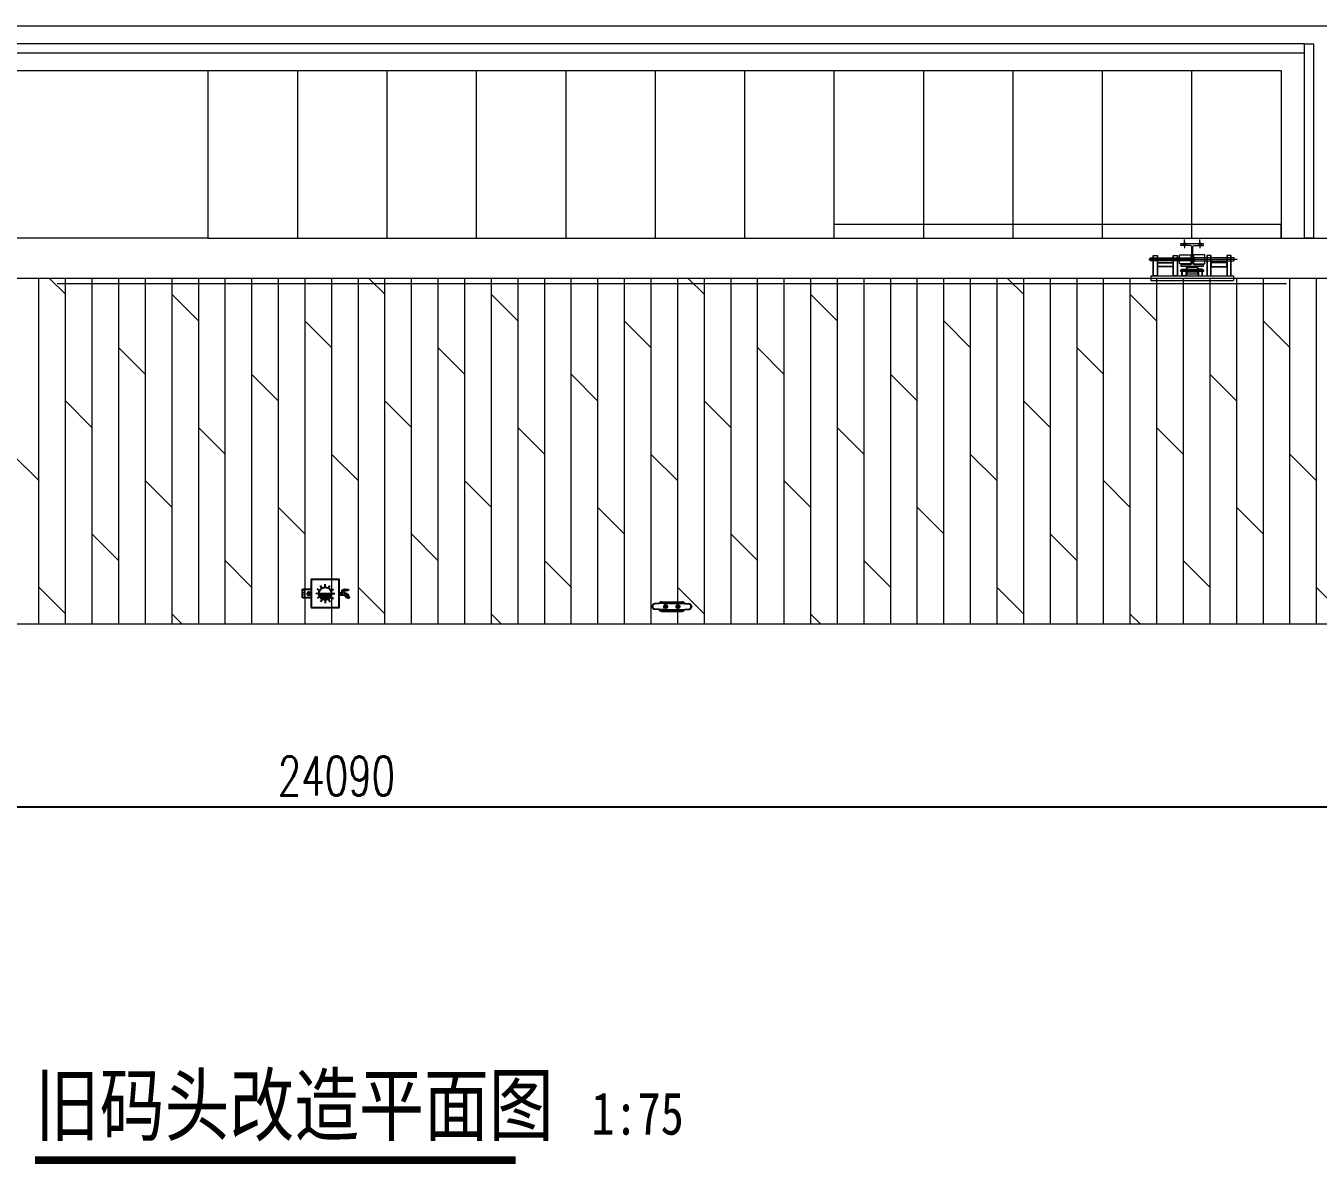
# Model space of a CAD drawing. Header units: millimetres. Extents: x -1612139 to -1282425, y 786067 to 1536390.
# Drawn here: x -1448497 to -1436936, y 803818 to 813997 of the extents above; entities that cross this region are included whole.
import ezdxf

# ---------------------------------------------------------------- set-up
doc = ezdxf.new("R2010")
doc.units = ezdxf.units.MM
doc.header["$LTSCALE"] = 1000
doc.linetypes.add('HIDDEN', pattern=[0.375, 0.25, -0.125])
doc.layers.get('0').update_dxf_attribs({"linetype": 'CONTINUOUS'})
doc.layers.get('DEFPOINTS').update_dxf_attribs({"linetype": 'CONTINUOUS'})
for name, color, linetype in [('DOTE', 1, 'CONTINUOUS'), ('PUB_TEXT', 7, 'CONTINUOUS'), ('W- bollard系船栓', 4, 'CONTINUOUS'), ('W-_ANTICOLLISION防撞措施', 6, 'CONTINUOUS'), ('W-REVETMENT驳岸', 251, 'CONTINUOUS'), ('W-WOOD_FLOOR木地板', 30, 'CONTINUOUS'), ('水电箱', 3, 'CONTINUOUS'), ('系船栓', 132, 'CONTINUOUS'), ('钢', 172, 'CONTINUOUS')]:
    doc.layers.add(name, color=color, linetype=linetype)
doc.styles.add('-宋体', font='', dxfattribs={"width": 0.8})
doc.styles.add('STANDARD_T3', font='simplex.shx', dxfattribs={"width": 0.7, "bigfont": 'gbcbig.shx'})
doc.styles.get('-宋体').set_extended_font_data('SimSun')
doc.dimstyles.new('W&&100', dxfattribs={"dimtxt": 350, "dimasz": 100, "dimexe": 250, "dimexo": 300, "dimgap": 100, "dimtad": 1, "dimdec": 0, "dimzin": 0, "dimdsep": 46, "dimtxsty": 'STANDARD_T3', "dimcen": 0.09, "dimclrd": 1, "dimclre": 1, "dimclrt": 7, "dimazin": 2, "dimtfac": 1, "dimtdec": 0, "dimtix": 1, "dimtmove": 2, "dimatfit": 3, "dimfxl": 100, "dimtolj": 1, "dimtzin": 0, "dimarcsym": 0})

# ---------------------------------------------------------------- blocks, each defined once
blk = doc.blocks.new('slt')
for p, q in [((2.8, 1.5), (2.9, 1.8)), ((2.8, 1.5), (2.9, 1.6)), ((2.8, 1.5), (2.8, 1.5)), ((2.9, 1.3), (2.8, 1.5)), ((2.8, 1.4), (2.8, 1.5)), ((2.8, 1.3), (2.8, 1.4)), ((2.8, 1.3), (2.8, 1.3)), ((2.8, 1.2), (2.8, 1.3)), ((2.8, 1.3), (2.8, 1.3)), ((2.8, 1.3), (2.8, 1.3)), ((2.8, 1.3), (2.8, 1.3)), ((2.8, 1.2), (2.8, 1.2)), ((2.8, 1.2), (2.8, 1.2)), ((2.8, 1.2), (2.8, 1.2)), ((2.8, 1.2), (2.8, 1.1)), ((2.8, 1.2), (2.8, 1.2)), ((2.8, 1.2), (2.8, 1.2)), ((2.8, 1.1), (2.8, 1.1)), ((2.8, 1.1), (2.8, 1.1)), ((2.8, 1), (2.8, 1.1)), ((2.8, 0.9), (2.8, 1)), ((2.8, 0.9), (2.8, 0.9)), ((2.8, 0.9), (2.8, 0.9)), ((2.8, 0.8), (2.8, 0.9)), ((2.8, 0.5), (2.9, 0.8)), ((2.8, 0.7), (2.8, 0.8)), ((2.8, 0.6), (2.8, 0.7)), ((2.8, 0.7), (2.8, 0.7)), ((2.8, 0.5), (2.8, 0.6)), ((2.9, 0.2), (2.8, 0.5)), ((2.8, 0.5), (2.8, 0.5)), ((2.8, 0.5), (2.8, 0.5)), ((2.8, 0.5), (2.8, 0.3)), ((2.8, 0.3), (2.8, 0.2)), ((2.8, 0.2), (2.8, 0.2)), ((2.8, 0.2), (2.8, 0.1)), ((2.8, 0.1), (2.8, 0.1)), ((2.8, 0), (2.8, 0.1)), ((2.8, 0), (2.8, 0)), ((3.2, 1.8), (2.9, 1.8)), ((2.9, 1.6), (2.9, 1.8)), ((2.9, 1.2), (2.9, 1.3)), ((2.9, 0.8), (2.9, 1.2)), ((3.3, 1.2), (2.9, 1.2)), ((2.9, -0.2), (2.9, 0.2)), ((3.3, 1.6), (3.2, 1.8)), ((3.3, 1.5), (3.2, 1.8)), ((3.3, 1.5), (3.3, 1.6)), ((3.3, 1.5), (3.4, 1.4)), ((3.3, 1.3), (3.3, 1.5)), ((3.3, 1.5), (3.3, 1.5)), ((3.3, 1.2), (3.3, 1.3)), ((3.3, 0.8), (3.3, 1.2)), ((3.3, 0.5), (3.3, 0.8)), ((3.3, 0.2), (3.3, 0.5)), ((3.3, -0.2), (3.3, 0.2)), ((3.4, 1.4), (3.4, 1.3)), ((3.4, 1.3), (4.9, 1.3)), ((3.4, 1.3), (3.4, 1.2)), ((3.4, 1.2), (3.4, 1)), ((3.4, 1), (3.4, 0.8)), ((3.4, 0.8), (3.4, 0.5)), ((3.4, 0.5), (3.4, 0.2)), ((3.4, 0.2), (3.4, -0.1)), ((4.9, 1.5), (5.2, 1.7)), ((4.9, 1.5), (4.9, 1.3)), ((4.9, 1.5), (4.9, 1.5)), ((5, 1.5), (4.9, 1.5)), ((4.9, 1.3), (4.9, 1.3)), ((4.9, 1.3), (5, 1.3)), ((4.9, 1.3), (4.9, 1.3)), ((5, 1.4), (5, 1.5)), ((5, 1.2), (5, 1.4)), ((5, 1.3), (5, 1.2)), ((5, 1), (5, 1.2)), ((5, 1.2), (5, 1.1)), ((5, 1.1), (5, 0.9)), ((5, 0.8), (5, 1)), ((5, 0.9), (5, 0.7)), ((5, 0.5), (5, 0.8)), ((5, 0.7), (5, 0.5)), ((5, 0.2), (5, 0.5)), ((5, 0.5), (5, 0.2)), ((5, -0.1), (5, 0.2)), ((5, 0.2), (5, 0)), ((5, 0), (5, -0.2)), ((5.2, 3), (5.4, 3.2)), ((5.2, 1.7), (5.2, 3)), ((5.2, 3), (5.2, 3)), ((5.2, 3), (5.3, 3)), ((5.2, 1.8), (5.2, 1.7)), ((5.3, 1.8), (5.2, 1.8)), ((5.2, 1.7), (5.3, 1.7)), ((5.2, 1.7), (5.2, 1.6)), ((5.2, 1.7), (5.2, 1.7)), ((5.2, 1.7), (5.3, 1.7)), ((5.2, 1.6), (5.3, 1.5)), ((5.3, 3), (5.5, 3)), ((5.5, 1.8), (5.3, 1.8)), ((5.4, 1.6), (5.3, 1.7)), ((5.3, 1.7), (5.3, 1.7)), ((5.3, 1.7), (5.3, 1.7)), ((5.3, 1.7), (5.3, 1.7)), ((5.3, 1.5), (5.3, 1.4)), ((5.3, 1.4), (5.3, 1.1)), ((5.3, 1.1), (5.3, 0.8)), ((5.3, 0.8), (5.3, 0.5)), ((5.3, 0.5), (5.3, 0.2)), ((5.3, 0.2), (5.3, -0.2)), ((5.4, 3.6), (5.4, 3.6)), ((5.4, 3.6), (5.5, 3.6)), ((5.4, 3.6), (5.4, 3.6)), ((5.4, 3.2), (5.4, 3.6)), ((5.4, 3.2), (5.5, 3.2)), ((5.4, 3.2), (5.4, 3.2)), ((5.4, 1.6), (5.4, 1.6)), ((5.5, 1.6), (5.4, 1.6)), ((5.4, 1.6), (5.4, 1.6)), ((5.5, 3.7), (5.6, 3.7)), ((5.5, 3.6), (5.5, 3.7)), ((5.5, 3.2), (5.6, 3.3)), ((5.5, 3), (5.7, 3)), ((5.7, 1.8), (5.5, 1.8)), ((5.6, 1.5), (5.5, 1.6)), ((5.6, 3.7), (5.7, 3.7)), ((5.6, 3.3), (5.7, 3.3)), ((5.7, 1.5), (5.6, 1.5)), ((5.7, 3.7), (6.5, 3.7)), ((5.7, 3.3), (5.9, 3.3)), ((5.7, 3), (5.9, 3.1)), ((5.9, 1.8), (5.7, 1.8)), ((5.7, 1.5), (5.7, 1.5)), ((5.8, 1.5), (5.7, 1.5)), ((6, 1.4), (5.8, 1.5)), ((5.9, 3.3), (6.1, 3.3)), ((5.9, 3.1), (6.1, 3.1)), ((6.1, 1.8), (5.9, 1.8)), ((6, 1.4), (6, 1.4)), ((6.2, 1.4), (6, 1.4)), ((6.1, 3.3), (6.3, 3.3)), ((6.1, 3.1), (6.3, 3.1)), ((6.3, 1.8), (6.1, 1.8)), ((6.2, 1.8), (6.3, 1.8)), ((6.4, 1.4), (6.2, 1.4)), ((6.2, 1.4), (6.2, 1.4)), ((6.3, 3.3), (6.4, 3.3)), ((6.3, 3.1), (6.5, 3.1)), ((6.3, 1.8), (6.4, 1.8)), ((6.5, 1.8), (6.3, 1.8)), ((6.4, 3.3), (6.6, 3.3)), ((6.4, 1.8), (6.6, 1.8)), ((6.5, 1.5), (6.4, 1.4)), ((6.4, 1.4), (6.4, 1.4)), ((6.6, 3.7), (6.5, 3.7)), ((6.6, 3.7), (6.5, 3.7)), ((6.5, 3.7), (6.5, 3.7)), ((6.5, 3.1), (6.7, 3)), ((6.7, 1.8), (6.5, 1.8)), ((6.5, 1.5), (6.5, 1.5)), ((6.6, 1.5), (6.5, 1.5)), ((6.6, 3.8), (6.6, 3.7)), ((6.7, 3.8), (6.6, 3.8)), ((6.6, 3.3), (6.7, 3.2)), ((6.6, 1.7), (6.6, 1.8)), ((6.6, 1.8), (6.6, 1.8)), ((6.6, 1.8), (6.7, 1.8)), ((6.7, 1.7), (6.6, 1.7)), ((6.6, 1.7), (6.8, 1.7)), ((6.6, 1.5), (6.6, 1.7)), ((6.6, 1.7), (6.6, 1.7)), ((6.6, 1.5), (6.6, 1.5)), ((6.6, 1.5), (6.6, 1.5)), ((6.6, 1.5), (6.6, 1.5)), ((6.6, 1.5), (6.6, 1.5)), ((6.6, 1.5), (6.7, 1.5)), ((6.7, 3.9), (6.7, 3.8)), ((6.8, 3.9), (6.7, 3.9)), ((6.7, 3.2), (6.7, 3.2)), ((6.7, 3.2), (6.9, 3)), ((6.7, 3), (6.8, 3)), ((6.7, 1.8), (6.7, 1.7)), ((6.7, 1.8), (6.7, 1.8)), ((6.8, 1.8), (6.7, 1.8)), ((6.7, 1.7), (6.7, 1.7)), ((6.9, 1.5), (6.7, 1.5)), ((6.9, 4), (6.8, 3.9)), ((6.8, 3), (6.9, 3)), ((6.9, 1.8), (6.8, 1.8)), ((6.8, 1.7), (6.9, 1.7)), ((7, 4), (6.9, 4)), ((6.9, 3.2), (7, 3.3)), ((6.9, 3.2), (6.9, 3.1)), ((6.9, 3.1), (6.9, 3)), ((6.9, 3), (6.9, 1.7)), ((6.9, 3), (6.9, 3)), ((6.9, 3), (6.9, 3)), ((6.9, 3), (6.9, 3)), ((6.9, 3), (6.9, 3)), ((6.9, 3), (6.9, 3)), ((6.9, 1.7), (6.9, 1.8)), ((6.9, 1.7), (6.9, 1.7)), ((7.1, 1.4), (6.9, 1.5)), ((7.1, 4), (7, 4)), ((7.1, 3.4), (7, 3.3)), ((7, 3.3), (7, 3.3)), ((7.3, 4.1), (7.1, 4.1)), ((7.1, 4.1), (7.1, 4)), ((7.2, 3.5), (7.1, 3.5)), ((7.1, 3.5), (7.1, 3.4)), ((7.2, 3.5), (7.1, 3.5)), ((7.1, 3.5), (7.1, 3.4)), ((7.1, 3.4), (7.1, 3.4)), ((7.1, 1.4), (7.3, 1.4)), ((7.3, 3.6), (7.2, 3.5)), ((7.3, 3.6), (7.2, 3.5)), ((7.3, 4.1), (10.4, 4.1)), ((7.4, 3.6), (7.3, 3.6)), ((7.4, 3.6), (7.3, 3.6)), ((7.3, 3.6), (7.3, 3.6)), ((7.3, 1.4), (7.4, 1.3)), ((7.5, 3.7), (7.4, 3.6)), ((7.4, 3.6), (7.4, 3.6)), ((7.5, 3.6), (7.4, 3.6)), ((7.4, 1.3), (7.5, 1.3)), ((7.6, 3.7), (7.5, 3.7)), ((7.5, 3.6), (10.3, 3.6)), ((7.5, 1.3), (8, 1.3)), ((7.6, 3.7), (10.4, 3.7)), ((8, 1.3), (8.5, 1)), ((8.5, 1), (9, 0.7)), ((9, 0.7), (9, 0.7)), ((9, 0.7), (9.5, 0)), ((9.6, 0), (9.5, 0)), ((9.5, 0), (9.5, 0)), ((9.5, 0), (9.6, 0)), ((9.6, 0), (9.6, 0)), ((9.6, 0), (9.7, 0)), ((9.7, 0), (9.7, 0)), ((9.7, 0), (9.7, 0)), ((9.7, 0), (9.7, 0)), ((9.7, 0), (9.7, 0)), ((10.4, 3.6), (10.3, 3.6)), ((10.4, 4.1), (10.5, 4.1)), ((10.4, 3.7), (10.5, 3.7)), ((10.5, 3.6), (10.4, 3.6)), ((10.5, 4.1), (10.6, 4.1)), ((10.5, 3.7), (10.6, 3.7)), ((10.6, 3.6), (10.5, 3.6)), ((10.6, 4.1), (10.7, 4.1)), ((10.6, 3.7), (10.7, 3.7)), ((10.7, 3.6), (10.6, 3.6)), ((10.6, 3.6), (10.6, 3.6)), ((10.7, 4.1), (10.7, 3.6)), ((10.7, 4.1), (10.7, 4.1)), ((10.7, 4.1), (10.7, 4.1)), ((10.7, 3.7), (10.7, 3.7)), ((10.7, 3.7), (10.7, 3.6)), ((10.7, 3.6), (10.7, 3.6)), ((10.7, 3.6), (10.7, 3.6)), ((2.8, 0), (2.8, -0.1)), ((2.8, -0.2), (2.8, -0.1)), ((2.8, -0.1), (2.8, -0.1)), ((2.8, -0.2), (2.8, -0.2)), ((2.8, -0.2), (2.8, -0.2)), ((2.8, -0.2), (2.8, -0.3)), ((2.8, -0.3), (2.8, -0.4)), ((2.8, -0.3), (2.8, -0.3)), ((2.8, -0.6), (2.8, -0.4)), ((2.8, -0.6), (2.9, -0.4)), ((2.8, -0.4), (2.8, -0.4)), ((2.9, -0.7), (2.8, -0.6)), ((2.8, -0.6), (2.9, -0.9)), ((2.8, -0.6), (2.8, -0.6)), ((3.3, -0.2), (2.9, -0.2)), ((2.9, -0.4), (2.9, -0.2)), ((2.9, -0.9), (2.9, -0.7)), ((3.2, -0.9), (2.9, -0.9)), ((3.3, -0.6), (3.2, -0.9)), ((3.2, -0.9), (3.3, -0.7)), ((3.3, -0.4), (3.3, -0.2)), ((3.3, -0.6), (3.3, -0.4)), ((3.4, -0.4), (3.3, -0.6)), ((3.3, -0.6), (3.3, -0.6)), ((3.3, -0.7), (3.3, -0.6)), ((3.4, -0.1), (3.4, -0.3)), ((3.4, -0.3), (3.4, -0.4)), ((3.4, -0.4), (4.9, -0.4)), ((3.4, -0.4), (3.4, -0.4)), ((4.9, -0.4), (4.9, -0.4)), ((4.9, -0.4), (4.9, -0.5)), ((5, -0.4), (4.9, -0.4)), ((4.9, -0.4), (4.9, -0.4)), ((4.9, -0.6), (5, -0.5)), ((4.9, -0.5), (4.9, -0.6)), ((5.2, -0.8), (4.9, -0.6)), ((5, -0.3), (5, -0.1)), ((5, -0.2), (5, -0.3)), ((5, -0.3), (5, -0.4)), ((5, -0.4), (5, -0.3)), ((5, -0.5), (5, -0.4)), ((5.3, -0.6), (5.2, -0.7)), ((5.2, -0.7), (5.2, -0.8)), ((5.4, -0.7), (5.2, -0.8)), ((5.3, -0.2), (5.3, -0.4)), ((5.3, -0.4), (5.3, -0.6)), ((5.6, -0.7), (5.4, -0.7)), ((5.8, -0.7), (5.6, -0.7)), ((6, -0.7), (5.8, -0.7)), ((6.1, -0.7), (6, -0.7)), ((6.3, -0.7), (6.1, -0.7)), ((6.5, -0.6), (6.3, -0.7)), ((6.7, -0.6), (6.5, -0.6)), ((6.7, -0.6), (6.9, -0.5)), ((6.9, -0.5), (7.1, -0.5)), ((7.3, -0.5), (7.1, -0.5)), ((7.4, -0.4), (7.3, -0.5)), ((7.4, -0.4), (7.5, -0.4)), ((7.5, -0.4), (7.7, -0.5)), ((7.7, -0.5), (7.8, -0.6)), ((7.8, -0.6), (8.1, -1)), ((8, -1.5), (8, -1.5)), ((8, -1.5), (8, -1.5)), ((8, -1.6), (8, -1.5)), ((8, -1.5), (8, -1.5)), ((8, -1.5), (8.1, -1.5)), ((8, -1.6), (8, -1.6)), ((8, -1.5), (8.1, -1.5)), ((8, -1.5), (8.1, -1.5)), ((8, -1.5), (8, -1.6)), ((8.1, -1.5), (8, -1.5)), ((8.1, -1.5), (8, -1.5)), ((8, -1.6), (8, -1.6)), ((8.1, -1.6), (8, -1.6)), ((8, -1.6), (8, -1.6)), ((8, -1.6), (8.5, -2.3)), ((8, -1.6), (8, -1.6)), ((8, -1.6), (8, -1.6)), ((8, -1.6), (8, -1.6)), ((8, -1.6), (8, -1.6)), ((8, -1.6), (8, -1.6)), ((8, -1.6), (8, -1.6)), ((8, -1.6), (8, -1.6)), ((8, -1.6), (8, -1.6)), ((8, -1.6), (8.1, -1.6)), ((8, -1.6), (8, -1.6)), ((8, -1.6), (8, -1.6)), ((8, -1.6), (8, -1.6)), ((8.1, -1), (8.1, -1.1)), ((8.1, -1), (8.2, -1.1)), ((8.1, -1.1), (8.1, -1.1)), ((8.1, -1.1), (8.1, -1.1)), ((8.1, -1.2), (8.1, -1.1)), ((8.1, -1.2), (8.1, -1.2)), ((8.1, -1.3), (8.1, -1.2)), ((8.1, -1.2), (8.1, -1.2)), ((8.1, -1.2), (8.1, -1.2)), ((8.1, -1.3), (8.1, -1.3)), ((8.2, -1.3), (8.1, -1.3)), ((8.1, -1.4), (8.1, -1.4)), ((8.1, -1.5), (8.1, -1.4)), ((8.1, -1.4), (8.1, -1.4)), ((8.1, -1.4), (8.1, -1.5)), ((8.2, -1.4), (8.1, -1.4)), ((8.1, -1.4), (8.1, -1.4)), ((8.1, -1.4), (8.1, -1.4)), ((8.1, -1.4), (8.1, -1.5)), ((8.1, -1.5), (8.1, -1.5)), ((8.1, -1.5), (8.1, -1.5)), ((8.1, -1.5), (8.1, -1.5)), ((8.1, -1.5), (8.1, -1.5)), ((8.1, -1.5), (8.1, -1.5)), ((8.1, -1.5), (8.1, -1.5)), ((8.1, -1.5), (8.1, -1.5)), ((8.1, -1.5), (8.1, -1.5)), ((8.1, -1.5), (8.1, -1.5)), ((8.1, -1.6), (8.1, -1.5)), ((8.1, -1.5), (8.1, -1.6)), ((8.1, -1.5), (8.1, -1.6)), ((8.1, -1.5), (8.1, -1.5)), ((8.1, -1.5), (8.1, -1.5)), ((8.1, -1.5), (8.1, -1.5)), ((8.1, -1.5), (8.1, -1.5)), ((8.1, -1.5), (8.1, -1.6)), ((8.1, -1.6), (8.1, -1.6)), ((8.1, -1.6), (8.1, -1.6)), ((8.1, -1.6), (8.1, -1.6)), ((8.1, -1.6), (8.1, -1.6)), ((8.1, -1.6), (8.2, -1.6)), ((8.1, -1.6), (8.1, -1.6)), ((8.1, -1.6), (8.1, -1.6)), ((8.1, -1.6), (8.1, -1.6)), ((8.1, -1.6), (8.1, -1.6)), ((8.1, -1.6), (8.1, -1.6)), ((8.1, -1.6), (8.6, -2.2)), ((8.1, -1.6), (8.1, -1.6)), ((8.2, -1.1), (8.3, -1)), ((8.2, -1.1), (8.2, -1.1)), ((8.2, -1.3), (8.2, -1.3)), ((8.3, -1.3), (8.2, -1.3)), ((8.2, -1.3), (8.2, -1.3)), ((8.2, -1.3), (8.2, -1.3)), ((8.2, -1.4), (8.2, -1.3)), ((8.2, -1.3), (8.2, -1.3)), ((8.2, -1.3), (8.2, -1.4)), ((8.2, -1.3), (8.2, -1.3)), ((8.2, -1.3), (8.2, -1.3)), ((8.2, -1.3), (8.2, -1.3)), ((8.2, -1.3), (8.2, -1.3)), ((8.2, -1.3), (8.2, -1.3)), ((8.2, -1.3), (8.2, -1.3)), ((8.2, -1.3), (8.2, -1.4)), ((8.2, -1.4), (8.2, -1.4)), ((8.2, -1.4), (8.2, -1.4)), ((8.2, -1.4), (8.2, -1.4)), ((8.2, -1.4), (8.2, -1.4)), ((8.2, -1.6), (8.2, -1.5)), ((8.2, -1.5), (8.2, -1.5)), ((8.2, -1.5), (8.3, -1.5)), ((8.3, -1.5), (8.2, -1.5)), ((8.2, -1.5), (8.2, -1.5)), ((8.2, -1.5), (8.2, -1.5)), ((8.2, -1.5), (8.2, -1.5)), ((8.2, -1.5), (8.2, -1.5)), ((8.2, -1.5), (8.7, -2.2)), ((8.2, -1.5), (8.2, -1.5)), ((8.2, -1.5), (8.2, -1.5)), ((8.2, -1.5), (8.3, -1.5)), ((8.2, -1.5), (8.7, -2.2)), ((8.3, -1), (8.4, -1)), ((8.3, -1.3), (8.4, -1.2)), ((8.3, -1.3), (8.4, -1.3)), ((8.3, -1.3), (8.3, -1.3)), ((8.3, -1.5), (8.4, -1.4)), ((8.3, -1.5), (8.3, -1.5)), ((8.3, -1.5), (8.3, -1.5)), ((8.3, -1.5), (8.3, -1.5)), ((8.3, -1.5), (8.3, -1.5)), ((8.3, -1.5), (8.3, -1.5)), ((8.4, -1), (8.6, -0.9)), ((8.4, -1.2), (8.5, -1.2)), ((8.4, -1.3), (8.4, -1.3)), ((8.5, -1.3), (8.4, -1.3)), ((8.4, -1.4), (8.5, -1.4)), ((8.4, -1.4), (8.4, -1.4)), ((8.4, -1.4), (8.4, -1.4)), ((8.4, -1.4), (8.4, -1.4)), ((8.4, -1.4), (8.4, -1.4)), ((8.4, -1.4), (8.4, -1.4)), ((8.4, -1.4), (8.9, -2.1)), ((8.4, -1.4), (8.4, -1.4)), ((8.4, -1.4), (8.4, -1.4)), ((8.4, -1.4), (8.9, -2.1)), ((8.4, -1.4), (8.4, -1.4)), ((8.5, -1.2), (8.7, -1)), ((8.7, -1.2), (8.5, -1.3)), ((8.5, -1.4), (8.5, -1.3)), ((8.5, -1.3), (8.6, -1.3)), ((8.5, -1.4), (8.5, -1.4)), ((8.5, -1.4), (8.5, -1.4)), ((8.5, -1.4), (8.5, -1.4)), ((8.5, -2.3), (8.6, -2.3)), ((8.5, -2.3), (8.5, -2.3)), ((8.5, -2.3), (8.5, -2.3)), ((8.6, -0.9), (8.8, -0.7)), ((8.6, -1.3), (8.6, -1.3)), ((8.6, -1.3), (9.1, -2)), ((8.6, -1.3), (8.6, -1.3)), ((8.6, -1.3), (8.7, -1.3)), ((8.6, -2.3), (8.7, -2.2)), ((8.6, -2.2), (8.6, -2.2)), ((8.6, -2.3), (8.6, -2.2)), ((8.6, -2.2), (8.6, -2.3)), ((8.6, -2.3), (8.6, -2.3)), ((8.6, -2.3), (8.6, -2.3)), ((8.6, -2.3), (8.6, -2.3)), ((8.7, -1), (8.9, -0.9)), ((8.7, -1), (8.7, -1)), ((8.8, -1.1), (8.7, -1.2)), ((8.7, -1.2), (8.7, -1.2)), ((8.7, -1.2), (8.8, -1.2)), ((8.7, -1.3), (8.7, -1.2)), ((8.7, -1.3), (8.7, -1.3)), ((8.7, -1.3), (8.7, -1.3)), ((8.7, -1.3), (8.7, -1.3)), ((8.7, -1.3), (8.7, -1.3)), ((8.7, -1.3), (8.7, -1.3)), ((8.7, -1.3), (8.7, -1.3)), ((8.7, -1.3), (9.2, -2)), ((8.7, -2.2), (8.7, -2.2)), ((8.7, -2.2), (8.7, -2.2)), ((8.7, -2.2), (8.7, -2.2)), ((8.7, -2.2), (8.7, -2.2)), ((8.7, -2.2), (8.7, -2.2)), ((8.7, -2.2), (8.8, -2.2)), ((8.8, -0.7), (9, -0.6)), ((9, -1), (8.8, -1.1)), ((8.8, -1.2), (8.9, -1.1)), ((8.8, -1.2), (8.8, -1.2)), ((8.8, -1.2), (8.8, -1.2)), ((8.8, -1.2), (8.8, -1.2)), ((8.8, -1.2), (9.3, -1.8)), ((8.8, -1.2), (8.8, -1.2)), ((8.8, -1.2), (8.8, -1.2)), ((8.8, -2.2), (8.9, -2.1)), ((8.8, -2.2), (8.8, -2.2)), ((8.8, -2.2), (8.8, -2.2)), ((8.8, -2.2), (8.8, -2.2)), ((8.8, -2.2), (8.8, -2.2)), ((8.8, -2.2), (8.8, -2.2)), ((8.8, -2.2), (8.8, -2.2)), ((8.9, -0.9), (9.1, -0.8)), ((8.9, -1.1), (8.9, -1.1)), ((8.9, -1.1), (8.9, -1.1)), ((8.9, -1.1), (8.9, -1.1)), ((8.9, -1.1), (9, -1.1)), ((8.9, -1.1), (8.9, -1.1)), ((8.9, -1.1), (9.4, -1.8)), ((8.9, -2.1), (8.9, -2.1)), ((8.9, -2.1), (8.9, -2.1)), ((8.9, -2.1), (8.9, -2.1)), ((8.9, -2.1), (9, -2.1)), ((9, -0.6), (9.2, -0.4)), ((9.2, -0.8), (9, -1)), ((9, -1), (9, -1)), ((9, -1), (9.1, -1)), ((9, -1), (9, -1)), ((9, -1.1), (9, -1)), ((9, -1.1), (9, -1.1)), ((9, -2.1), (9.1, -2)), ((9, -2.1), (9, -2.1)), ((9, -2.1), (9, -2.1)), ((9, -2.1), (9, -2.1)), ((9, -2.1), (9, -2.1)), ((9, -2.1), (9, -2.1)), ((9, -2.1), (9, -2.1)), ((9.1, -0.8), (9.3, -0.6)), ((9.1, -1), (9.2, -0.9)), ((9.1, -1), (9.1, -1)), ((9.1, -1), (9.1, -1)), ((9.1, -1), (9.1, -1)), ((9.1, -1), (9.6, -1.7)), ((9.1, -2), (9.1, -2)), ((9.1, -2), (9.1, -2)), ((9.1, -2), (9.1, -2)), ((9.2, -2.1), (9.1, -2)), ((9.1, -2), (9.1, -2)), ((9.1, -2), (9.2, -2)), ((9.2, -0.4), (9.3, -0.3)), ((9.3, -0.7), (9.2, -0.8)), ((9.2, -0.9), (9.2, -0.9)), ((9.2, -0.9), (9.7, -1.6)), ((9.2, -0.9), (9.2, -0.9)), ((9.2, -0.9), (9.2, -0.9)), ((9.2, -0.9), (9.3, -0.9)), ((9.2, -0.9), (9.2, -0.9)), ((9.2, -1.9), (9.3, -1.9)), ((9.2, -1.9), (9.2, -1.9)), ((9.2, -2), (9.2, -1.9)), ((9.2, -2), (9.2, -2)), ((9.2, -2), (9.2, -2)), ((9.2, -2), (9.2, -2)), ((9.2, -2.1), (9.2, -2.2)), ((9.2, -2.1), (9.2, -2.1)), ((9.3, -2.1), (9.2, -2.1)), ((9.2, -2.2), (9.3, -2.2)), ((9.5, -2.4), (9.2, -2.2)), ((9.3, -0.3), (9.4, -0.2)), ((9.3, -0.6), (9.5, -0.5)), ((9.3, -0.6), (9.3, -0.6)), ((9.4, -0.7), (9.3, -0.7)), ((9.3, -0.8), (9.4, -0.7)), ((9.3, -0.8), (9.3, -0.8)), ((9.3, -0.8), (9.3, -0.8)), ((9.3, -0.8), (9.3, -0.8)), ((9.3, -0.9), (9.3, -0.8)), ((9.3, -0.8), (9.3, -0.8)), ((9.3, -0.8), (9.3, -0.8)), ((9.3, -0.8), (9.3, -0.8)), ((9.3, -0.8), (9.3, -0.8)), ((9.3, -0.8), (9.9, -1.5)), ((9.3, -1.8), (9.4, -1.8)), ((9.3, -1.9), (9.3, -1.8)), ((9.3, -1.9), (9.3, -1.9)), ((9.3, -1.9), (9.3, -1.9)), ((9.3, -1.9), (9.3, -1.9)), ((9.3, -1.9), (9.3, -1.9)), ((9.3, -1.9), (9.3, -1.9)), ((9.3, -2.1), (9.5, -2.1)), ((9.4, -2.1), (9.3, -2.1)), ((9.3, -2.1), (9.3, -2.1)), ((9.3, -2.2), (9.3, -2.1)), ((9.4, -0.2), (9.5, -0.1)), ((9.5, -0.6), (9.4, -0.7)), ((9.4, -0.7), (9.4, -0.7)), ((10, -1.4), (9.4, -0.7)), ((9.4, -0.7), (9.5, -0.7)), ((9.4, -1.8), (9.5, -1.8)), ((9.5, -2), (9.4, -2.1)), ((9.5, -0.1), (9.6, -0.1)), ((9.5, -0.5), (9.6, -0.3)), ((9.6, -0.4), (9.5, -0.6)), ((9.5, -0.6), (9.6, -0.6)), ((9.5, -0.7), (9.5, -0.6)), ((9.5, -0.7), (9.5, -0.7)), ((9.5, -0.7), (9.5, -0.7)), ((9.5, -0.7), (9.5, -0.7)), ((9.5, -1.7), (9.6, -1.7)), ((9.5, -1.8), (9.5, -1.7)), ((9.5, -1.8), (9.5, -1.8)), ((9.5, -1.8), (9.5, -1.8)), ((9.5, -1.8), (9.5, -1.8)), ((9.5, -1.8), (9.5, -1.8)), ((9.5, -2.1), (9.6, -2)), ((9.6, -2), (9.5, -2)), ((9.5, -2.4), (9.5, -2.5)), ((9.5, -2.5), (9.5, -2.4)), ((9.5, -2.5), (9.5, -2.5)), ((9.5, -2.5), (9.6, -2.5)), ((9.5, -2.5), (9.5, -2.5)), ((9.6, -2.5), (9.5, -2.5)), ((9.7, -2.8), (9.5, -2.5)), ((9.6, -0.1), (9.6, 0)), ((9.6, 0), (9.6, 0)), ((9.6, -0.3), (9.7, -0.2)), ((9.7, -0.4), (9.6, -0.4)), ((9.6, -0.6), (9.7, -0.5)), ((9.6, -0.6), (9.6, -0.6)), ((9.6, -0.6), (9.6, -0.6)), ((9.6, -0.6), (9.6, -0.6)), ((9.6, -0.6), (9.6, -0.6)), ((9.6, -0.6), (9.6, -0.6)), ((9.6, -0.6), (9.6, -0.6)), ((9.6, -0.6), (9.6, -0.6)), ((9.6, -0.6), (10.1, -1.3)), ((9.6, -1.7), (9.7, -1.6)), ((9.6, -1.7), (9.6, -1.7)), ((9.6, -1.7), (9.6, -1.7)), ((9.6, -1.7), (9.6, -1.7)), ((9.6, -1.7), (9.6, -1.7)), ((9.6, -1.7), (9.6, -1.7)), ((9.7, -1.9), (9.6, -2)), ((9.6, -2), (9.7, -1.9)), ((9.7, -2.4), (9.6, -2.4)), ((9.6, -2.4), (9.6, -2.5)), ((9.6, -2.5), (9.7, -2.4)), ((9.8, -0.1), (9.7, 0)), ((9.7, -0.2), (9.8, -0.1)), ((9.7, -0.2), (9.8, -0.3)), ((9.8, -0.2), (9.7, -0.2)), ((9.7, -0.2), (9.7, -0.2)), ((9.7, -0.2), (9.7, -0.2)), ((9.7, -0.2), (9.7, -0.2)), ((9.8, -0.3), (9.7, -0.4)), ((9.7, -0.5), (9.8, -0.4)), ((9.7, -0.5), (9.7, -0.5)), ((9.7, -0.5), (9.7, -0.5)), ((9.7, -0.5), (9.7, -0.5)), ((9.7, -0.5), (9.7, -0.5)), ((9.7, -0.5), (9.7, -0.5)), ((10.2, -1.2), (9.7, -0.5)), ((9.7, -1.6), (9.8, -1.6)), ((9.7, -1.6), (9.7, -1.6)), ((9.7, -1.6), (9.7, -1.6)), ((9.7, -1.9), (9.9, -1.8)), ((9.9, -1.8), (9.7, -1.9)), ((9.7, -2.4), (9.8, -2.3)), ((9.9, -2.3), (9.7, -2.4)), ((9.7, -2.8), (9.7, -2.8)), ((9.7, -2.8), (9.7, -2.8)), ((9.7, -2.8), (9.8, -2.8)), ((10, -3.1), (9.7, -2.8)), ((9.8, -2.8), (9.7, -2.8)), ((9.8, -0.1), (9.8, -0.1)), ((9.8, -0.1), (9.8, -0.1)), ((9.8, -0.1), (9.8, -0.1)), ((9.8, -0.1), (9.8, -0.1)), ((9.8, -0.1), (9.8, -0.1)), ((9.8, -0.1), (9.8, -0.1)), ((9.8, -0.1), (9.8, -0.1)), ((9.8, -0.1), (9.8, -0.1)), ((9.8, -0.1), (9.8, -0.1)), ((9.8, -0.1), (9.8, -0.1)), ((9.8, -0.1), (9.8, -0.2)), ((9.8, -0.1), (9.8, -0.1)), ((9.8, -0.1), (9.8, -0.1)), ((9.8, -0.1), (9.8, -0.1)), ((9.9, -0.1), (9.8, -0.1)), ((9.8, -0.1), (9.8, -0.1)), ((10.4, -1), (9.8, -0.3)), ((9.8, -0.3), (9.9, -0.3)), ((9.8, -0.4), (9.8, -0.3)), ((9.8, -0.4), (9.8, -0.4)), ((9.8, -0.4), (9.8, -0.4)), ((9.8, -0.4), (9.8, -0.4)), ((9.8, -0.4), (9.8, -0.4)), ((9.8, -0.4), (9.8, -0.4)), ((9.8, -0.4), (9.8, -0.4)), ((9.8, -0.4), (9.8, -0.4)), ((9.8, -0.4), (9.8, -0.4)), ((9.8, -0.4), (10.3, -1.1)), ((9.8, -1.5), (9.9, -1.5)), ((9.8, -1.5), (9.8, -1.5)), ((9.8, -1.5), (9.8, -1.5)), ((9.8, -1.6), (9.8, -1.5)), ((9.8, -1.6), (9.8, -1.6)), ((9.8, -2.3), (10, -2.2)), ((9.9, -2.8), (9.8, -2.8)), ((9.8, -2.8), (9.8, -2.8)), ((9.8, -2.8), (9.9, -2.8)), ((9.9, -0.1), (9.9, -0.1)), ((9.9, -0.1), (9.9, -0.1)), ((9.9, -0.1), (9.9, -0.1)), ((10, -0.1), (9.9, -0.1)), ((9.9, -0.1), (10, -0.1)), ((9.9, -0.1), (9.9, -0.1)), ((9.9, -0.1), (9.9, -0.1)), ((10, -0.1), (9.9, -0.1)), ((10, -0.2), (9.9, -0.3)), ((9.9, -0.3), (10, -0.2)), ((9.9, -0.3), (10, -0.3)), ((9.9, -0.3), (9.9, -0.3)), ((9.9, -0.3), (9.9, -0.3)), ((9.9, -0.3), (9.9, -0.3)), ((9.9, -0.3), (9.9, -0.3)), ((9.9, -0.3), (9.9, -0.3)), ((9.9, -0.3), (9.9, -0.3)), ((9.9, -1.5), (10, -1.4)), ((9.9, -1.5), (9.9, -1.5)), ((9.9, -1.5), (9.9, -1.5)), ((9.9, -1.5), (9.9, -1.5)), ((9.9, -1.5), (9.9, -1.5)), ((10, -1.7), (9.9, -1.8)), ((9.9, -1.8), (10, -1.7)), ((10, -2.2), (9.9, -2.3)), ((10, -2.7), (9.9, -2.8)), ((9.9, -2.8), (10, -2.8)), ((10, -0.1), (10.1, 0)), ((10, 0), (10, 0)), ((10.1, 0), (10, 0)), ((10, -0.1), (10, 0)), ((10, 0), (10, 0)), ((10, 0), (10, -0.1)), ((10, 0), (10, -0.1)), ((10, 0), (10, 0)), ((10, 0), (10, -0.1)), ((10, 0), (10, 0)), ((10, 0), (10, 0)), ((10, -0.1), (10, -0.2)), ((10, -0.1), (10, -0.1)), ((10.1, -0.1), (10, -0.1)), ((10, -0.1), (10.1, -0.1)), ((10, -0.1), (10, -0.1)), ((10, -0.2), (10.1, -0.1)), ((10, -0.1), (10, -0.1)), ((10.1, -0.1), (10, -0.1)), ((10, -0.1), (10, -0.1)), ((10, -0.1), (10, -0.1)), ((10, -0.1), (10, -0.1)), ((10, -0.1), (10, -0.1)), ((10, -0.1), (10, -0.1)), ((10, -0.2), (10, -0.1)), ((10, -0.1), (10, -0.1)), ((10, -0.1), (10, -0.1)), ((10, -0.1), (10, -0.1)), ((10, -0.1), (10, -0.1)), ((10, -0.3), (10, -0.2)), ((10, -0.2), (10, -0.2)), ((10, -0.2), (10, -0.2)), ((10, -0.2), (10, -0.2)), ((10, -0.2), (10, -0.2)), ((10, -0.2), (10, -0.2)), ((10, -0.2), (10, -0.2)), ((10.5, -0.9), (10, -0.2)), ((10, -0.2), (10, -0.2)), ((10, -0.2), (10, -0.2)), ((10, -0.2), (10.5, -0.9)), ((10, -1.3), (10.1, -1.3)), ((10, -1.4), (10, -1.3)), ((10, -1.4), (10, -1.4)), ((10, -1.4), (10, -1.4)), ((10, -1.4), (10, -1.4)), ((10, -1.4), (10, -1.4)), ((10, -1.7), (10.1, -1.6)), ((10.1, -1.6), (10, -1.7)), ((10, -2.2), (10.1, -2.1)), ((10.1, -2.1), (10, -2.2)), ((10.1, -2.7), (10, -2.7)), ((10, -2.8), (10.1, -2.7)), ((10, -3.1), (10, -3.1)), ((10, -3.1), (10, -3.2)), ((10.1, -3.1), (10, -3.1)), ((10, -3.2), (10.1, -3.1)), ((10, -3.1), (10, -3.1)), ((10.3, -3.5), (10, -3.2)), ((10, -3.2), (10, -3.2)), ((10.1, 0), (10.1, 0)), ((10.1, 0), (10.1, 0)), ((10.1, 0), (10.6, -0.7)), ((10.1, 0), (10.1, 0)), ((10.1, 0), (10.1, 0)), ((10.1, 0), (10.1, 0)), ((10.1, 0), (10.1, 0)), ((10.1, 0), (10.1, 0)), ((10.1, 0), (10.1, 0)), ((10.1, 0), (10.1, -0.1)), ((10.1, -0.1), (10.1, 0)), ((10.1, 0), (10.1, 0)), ((10.1, 0), (10.1, 0)), ((10.1, 0), (10.1, 0)), ((10.1, -0.1), (10.1, -0.1)), ((10.1, -0.1), (10.1, -0.1)), ((10.1, -0.1), (10.1, -0.1)), ((10.1, -0.1), (10.1, -0.1)), ((10.1, -0.1), (10.1, -0.1)), ((10.1, -0.1), (10.1, -0.1)), ((10.1, -0.1), (10.1, -0.1)), ((10.1, -0.1), (10.1, -0.1)), ((10.1, -0.1), (10.1, -0.1)), ((10.1, -0.1), (10.1, -0.1)), ((10.1, -0.1), (10.6, -0.8)), ((10.1, -1.3), (10.2, -1.2)), ((10.1, -1.3), (10.1, -1.3)), ((10.1, -1.3), (10.1, -1.3)), ((10.1, -1.3), (10.1, -1.3)), ((10.1, -1.3), (10.1, -1.3)), ((10.1, -1.3), (10.1, -1.3)), ((10.1, -1.3), (10.1, -1.3)), ((10.1, -1.6), (10.2, -1.5)), ((10.2, -1.5), (10.1, -1.6)), ((10.3, -2), (10.1, -2.1)), ((10.1, -2.1), (10.3, -2)), ((10.1, -2.7), (10.3, -2.6)), ((10.3, -2.6), (10.1, -2.7)), ((10.1, -3.1), (10.2, -3.1)), ((10.2, -3.1), (10.1, -3.1)), ((10.2, -1.2), (10.3, -1.2)), ((10.2, -1.2), (10.2, -1.2)), ((10.2, -1.2), (10.2, -1.2)), ((10.2, -1.2), (10.2, -1.2)), ((10.2, -1.2), (10.3, -1.3)), ((10.2, -1.2), (10.2, -1.2)), ((10.3, -1.4), (10.2, -1.5)), ((10.2, -1.5), (10.3, -1.4)), ((10.2, -3.1), (10.4, -3)), ((10.3, -3.1), (10.2, -3.1)), ((10.3, -1.1), (10.4, -1)), ((10.3, -1.1), (10.3, -1.1)), ((10.3, -1.1), (10.3, -1.1)), ((10.3, -1.1), (10.3, -1.1)), ((10.3, -1.1), (10.3, -1.1)), ((10.3, -1.1), (10.3, -1.1)), ((10.3, -1.2), (10.3, -1.1)), ((10.3, -1.1), (10.3, -1.1)), ((10.3, -1.3), (10.3, -1.3)), ((10.3, -1.3), (10.3, -1.3)), ((10.3, -1.4), (10.3, -1.3)), ((10.3, -1.3), (10.3, -1.4)), ((10.3, -1.4), (10.3, -1.4)), ((10.3, -1.4), (10.3, -1.4)), ((10.3, -1.4), (10.5, -1.7)), ((10.4, -1.9), (10.3, -2)), ((10.3, -2), (10.4, -1.9)), ((10.3, -2.6), (10.4, -2.5)), ((10.4, -2.5), (10.3, -2.6)), ((10.4, -3), (10.3, -3.1)), ((10.3, -3.5), (10.3, -3.5)), ((10.4, -3.5), (10.3, -3.5)), ((10.4, -1), (10.5, -1)), ((10.4, -1), (10.4, -1)), ((10.4, -1), (10.4, -1)), ((10.4, -1), (10.4, -1)), ((10.4, -1), (10.4, -1)), ((10.4, -1.9), (10.5, -1.8)), ((10.5, -1.8), (10.4, -1.9)), ((10.5, -2.4), (10.4, -2.5)), ((10.4, -2.5), (10.5, -2.4)), ((10.4, -3), (10.5, -2.9)), ((10.5, -2.9), (10.4, -3)), ((10.5, -3.4), (10.4, -3.5)), ((10.5, -0.9), (10.6, -0.8)), ((10.5, -0.9), (10.5, -0.9)), ((10.5, -0.9), (10.5, -0.9)), ((10.5, -0.9), (10.5, -0.9)), ((10.5, -0.9), (10.5, -0.9)), ((10.5, -0.9), (10.5, -0.9)), ((10.5, -0.9), (10.5, -0.9)), ((10.5, -1), (10.5, -0.9)), ((10.5, -0.9), (10.5, -0.9)), ((10.5, -1), (10.5, -1)), ((10.5, -1.7), (10.5, -1.7)), ((10.5, -1.7), (10.5, -1.8)), ((10.6, -1.7), (10.5, -1.7)), ((10.5, -1.8), (10.6, -1.7)), ((10.5, -1.7), (10.5, -1.7)), ((10.5, -1.8), (10.5, -1.8)), ((10.5, -2.4), (10.7, -2.3)), ((10.6, -2.3), (10.5, -2.4)), ((10.7, -2.8), (10.5, -2.9)), ((10.5, -2.9), (10.7, -2.8)), ((10.6, -3.3), (10.5, -3.4)), ((10.6, -0.7), (10.6, -0.7)), ((10.6, -0.7), (10.6, -0.7)), ((10.6, -0.7), (10.6, -0.7)), ((10.6, -0.8), (10.6, -0.7)), ((10.6, -0.8), (10.6, -0.8)), ((10.6, -0.8), (10.6, -0.8)), ((10.6, -0.8), (10.6, -0.8)), ((10.6, -0.8), (10.6, -0.8)), ((10.6, -0.8), (10.6, -0.8)), ((10.6, -0.8), (10.6, -0.8)), ((10.6, -1.7), (10.6, -1.7)), ((10.6, -1.7), (10.6, -1.7)), ((10.6, -1.7), (10.8, -2)), ((10.7, -2.2), (10.6, -2.3)), ((10.8, -3.3), (10.6, -3.3)), ((10.8, -2.1), (10.7, -2.2)), ((10.7, -2.3), (10.8, -2.2)), ((10.8, -2.7), (10.7, -2.8)), ((10.7, -2.8), (10.8, -2.7)), ((10.8, -2), (10.8, -2)), ((10.8, -2), (10.8, -2)), ((10.8, -2.1), (10.8, -2)), ((10.8, -2), (10.8, -2)), ((10.8, -2), (11, -2.3)), ((10.8, -2), (10.8, -2.1)), ((10.8, -2.1), (10.8, -2.1)), ((10.8, -2.2), (10.8, -2.1)), ((10.9, -2.6), (10.8, -2.7)), ((10.8, -2.7), (10.9, -2.6)), ((10.9, -3.2), (10.8, -3.3)), ((11, -2.5), (10.9, -2.6)), ((10.9, -2.6), (11, -2.5)), ((11.1, -3.1), (10.9, -3.2)), ((11, -2.3), (11, -2.3)), ((11.1, -2.3), (11, -2.3)), ((11, -2.3), (11.1, -2.4)), ((11.1, -2.4), (11, -2.5)), ((11, -2.5), (11.1, -2.4)), ((11, -2.5), (11, -2.5)), ((11.1, -2.4), (11.1, -2.3)), ((11.1, -2.4), (11.1, -2.4)), ((11.1, -2.4), (11.3, -2.7)), ((11.2, -3), (11.1, -3.1)), ((11.3, -2.8), (11.2, -2.9)), ((11.2, -2.9), (11.2, -3)), ((11.3, -2.7), (11.3, -2.8)), ((11.3, -2.7), (11.3, -2.7))]:
    blk.add_line(p, q)
blk = doc.blocks.new('shuidianxiang')
at = {"layer": '水电箱'}
h = blk.add_hatch(color=3, dxfattribs=at)
edge = h.paths.add_edge_path()
edge.add_ellipse((-1451862, 1138811), major_axis=(40.3, 40.3), ratio=1, start_angle=495, end_angle=675)
edge.add_line((-1451805, 1138811), (-1451919, 1138811))
for p, q in [((-1452065, 1138850), (-1451987, 1138850)), ((-1452065, 1138772), (-1452065, 1138850)), ((-1451987, 1138850), (-1451987, 1138772)), ((-1451987, 1138772), (-1452065, 1138772)), ((-1451919, 1138811), (-1451805, 1138811))]:
    blk.add_line(p, q, dxfattribs=at)
at = {"layer": '水电箱', "color": 5}
for p, q in [((-1452050, 1138836), (-1452044, 1138836)), ((-1452050, 1138823), (-1452044, 1138823)), ((-1452016, 1138818), (-1452010, 1138818)), ((-1452050, 1138800), (-1452044, 1138800)), ((-1452050, 1138786), (-1452044, 1138786)), ((-1452016, 1138805), (-1452010, 1138805))]:
    blk.add_line(p, q, dxfattribs=at)
at = {"layer": '水电箱', "color": 0}
for p, q in [((-1451915, 1138842), (-1451933, 1138853)), ((-1451893, 1138864), (-1451905, 1138883)), ((-1451861, 1138873), (-1451862, 1138896)), ((-1451832, 1138865), (-1451820, 1138884)), ((-1451807, 1138841), (-1451788, 1138852)), ((-1451923, 1138810), (-1451946, 1138812)), ((-1451916, 1138781), (-1451935, 1138769)), ((-1451892, 1138758), (-1451903, 1138738)), ((-1451863, 1138748), (-1451862, 1138727)), ((-1451831, 1138757), (-1451819, 1138738)), ((-1451808, 1138780), (-1451788, 1138768)), ((-1451800, 1138811), (-1451777, 1138812))]:
    blk.add_line(p, q, dxfattribs=at)
at = {"layer": '水电箱'}
blk.add_lwpolyline([(-1451987, 1138686), (-1451737, 1138686), (-1451737, 1138936), (-1451987, 1138936)], close=True, dxfattribs=at)
at = {"layer": '水电箱', "color": 5}
for centre, major_axis, start_param, end_param in [((-1452047, 1138836), (-2.21, 2.21), 3.926991, 7.068583), ((-1452047, 1138823), (2.21, 2.21), 2.356194, 5.497787), ((-1452007, 1138811), (-11.4, 11.4), 3.926991, 10.210176), ((-1452013, 1138818), (2.21, 2.21), 5.497787, 8.63938), ((-1451999, 1138811), (2.21, 2.21), 5.497787, 11.780972), ((-1452047, 1138800), (-2.21, 2.21), 3.926991, 7.068583), ((-1452047, 1138786), (2.21, 2.21), 2.356194, 5.497787), ((-1452013, 1138805), (-2.21, 2.21), 0.785398, 3.926991)]:
    blk.add_ellipse(centre, major_axis=major_axis, ratio=1, start_param=start_param, end_param=end_param, dxfattribs=at)
at = {"layer": '水电箱', "color": 0}
blk.add_ellipse((-1451862, 1138811), major_axis=(40.3, 40.3), ratio=1, start_param=5.497787, end_param=11.780972, dxfattribs=at)
at = {"layer": '水电箱', "xscale": 10.64291123439822, "yscale": 10.64291123439822, "zscale": 5.321455617199108}
blk.add_blockref('slt', (-1451767, 1138805, 3), dxfattribs=at)
blk = doc.blocks.new('$matou$00000053')
at = {"layer": '系船栓'}
for p, q in [((-90, 40, 0), (90, 40, 0)), ((-70, 30, 0), (70, 30, 0)), ((-70, -30, 0), (-156, -23, 0)), ((-90, -40, 0), (90, -40, 0)), ((-70, -30, 0), (70, -30, 0)), ((70, -30, 0), (156, -23, 0))]:
    blk.add_line(p, q, dxfattribs=at)
at = {"layer": '系船栓', "elevation": 0}
for points in [[(-70, 30), (-156, 23)], [(70, 30), (156, 23)], [(175, 3), (175, -3)]]:
    blk.add_lwpolyline(points, dxfattribs=at)
at = {"layer": '系船栓'}
for centre, radius in [((-55, 0, 0), 15), ((-55, 0, 0), 10), ((55, 0, 0), 15), ((55, 0, 0), 10)]:
    blk.add_circle(centre, radius, dxfattribs=at)
for centre, radius, start, end in [((-152, 0, 0), 23, 98.951, 261.049), ((-85, 0, 0), 40.4, 97.8135, 139.5859), ((85, 0, 0), 40.4, 40.4141, 82.1865), ((152, 0, 0), 23, 278.951, 81.049), ((-85, 0, 0), 40.4, 220.4141, 262.1865), ((85, 0, 0), 40.4, 277.8135, 319.5859)]:
    blk.add_arc(centre, radius, start, end, dxfattribs=at)
blk = doc.blocks.new('*D232')
at = {"layer": 'DEFPOINTS', "color": 0, "transparency": 16777216}
for p in [(-1457763, 808649, 0), (-1433673, 808649, 0), (-1433673, 807014)]:
    blk.add_point(p, dxfattribs=at)
at = {"layer": 'W- bollard系船栓', "color": 1, "lineweight": -2, "transparency": 16777216}
for p, q in [((-1457763, 808349), (-1457763, 806764)), ((-1433673, 808349), (-1433673, 806764)), ((-1457663, 807014), (-1433773, 807014))]:
    blk.add_line(p, q, dxfattribs=at)
at = {"layer": 'W- bollard系船栓', "color": 1, "transparency": 16777216}
for points in [[(-1457663, 807031), (-1457663, 806997), (-1457763, 807014)], [(-1433773, 807031), (-1433773, 806997), (-1433673, 807014)]]:
    blk.add_solid(points, dxfattribs=at)
at = {"layer": 'W- bollard系船栓', "color": 7, "lineweight": 0, "transparency": 16777216, "insert": (-1445718, 807289), "char_height": 350, "attachment_point": 5, "style": 'STANDARD_T3'}
blk.add_mtext('\\A1;24090', dxfattribs=at)
blk = doc.blocks.new('轨道1')
at = {"layer": 'DOTE', "lineweight": 0}
for p, q in [((-70, -19), (-70, 40)), ((-70, 20), (-70, -39)), ((70, -19), (70, 40)), ((70, 20), (70, -39)), ((-387, -138), (402, -138)), ((-100, -240), (100, -240))]:
    blk.add_line(p, q, dxfattribs=at)
at = {"layer": '钢', "lineweight": 0}
for p, q in [((-80, 0), (-80, -14)), ((-60, 0), (-60, -14)), ((60, 0), (60, -14)), ((80, 0), (80, -14)), ((-19, -186), (-100, -186)), ((-100, -186), (-100, -200)), ((-50, -229), (50, -229)), ((-47, -210), (-47, -270)), ((47, -210), (47, -270)), ((-370, -285), (370, -285)), ((-370, -285), (-370, -328)), ((-370, -328), (370, -328)), ((-50, -240), (50, -240)), ((-50, -251), (50, -251)), ((370, -285), (370, -328))]:
    blk.add_line(p, q, dxfattribs=at)
for points in [[(-100, -200), (100, -200), (100, -186), (20, -186, -0.414214), (5, -171), (5, -29, -0.414214), (20, -14), (100, -14), (100, 0), (-100, 0)], [(-4, -171), (-4, -29, 0.414214), (-19, -14), (-100, -14), (-100, 0)]]:
    blk.add_lwpolyline(points, format="xyb", dxfattribs=at)
for points in [[(-350, -105), (-310, -105), (-310, -285), (-350, -285)], [(-170, -105), (-130, -105), (-130, -285), (-170, -285)], [(-110, -98), (-16, -98), (-13, -101), (-13, -175), (-16, -178), (-110, -178), (-113, -175), (-113, -101)], [(110, -98), (16, -98), (13, -101), (13, -175), (16, -178), (110, -178), (113, -175), (113, -101)], [(170, -105), (130, -105), (130, -285), (170, -285)], [(350, -105), (310, -105), (310, -285), (350, -285)], [(-375, -126), (-20, -126), (-20, -150), (-375, -150)], [(-310, -205), (-310, -165), (-170, -165), (-170, -205)], [(-92, -225), (-52, -225), (-52, -285), (-92, -285)], [(-47, -210), (47, -210), (50, -213), (50, -267), (47, -270), (-47, -270), (-50, -267), (-50, -213)], [(375, -126), (20, -126), (20, -150), (375, -150)], [(93, -225), (53, -225), (53, -285), (93, -285)], [(310, -205), (310, -165), (170, -165), (170, -205)], [(-100, -232), (100, -232), (100, -248), (-100, -248)]]:
    blk.add_lwpolyline(points, close=True, dxfattribs=at)
at = {"layer": '钢', "linetype": 'HIDDEN', "lineweight": 0, "ltscale": 50}
for points in [[(-346, -105), (-314, -105), (-314, -285), (-346, -285)], [(-166, -105), (-134, -105), (-134, -285), (-166, -285)], [(166, -105), (134, -105), (134, -285), (166, -285)], [(346, -105), (314, -105), (314, -285), (346, -285)], [(-310, -201), (-310, -169), (-170, -169), (-170, -201)], [(-88, -225), (-56, -225), (-56, -285), (-88, -285)], [(89, -225), (57, -225), (57, -285), (89, -285)], [(310, -201), (310, -169), (170, -169), (170, -201)]]:
    blk.add_lwpolyline(points, close=True, dxfattribs=at)
at = {"layer": '钢', "lineweight": 0}
blk.add_arc((-19, -171), 15, 270, 0, dxfattribs=at)

msp = doc.modelspace()

# ---------------------------------------------------------------- hatches: boundary and pattern name
at = {"layer": 'W-WOOD_FLOOR木地板', "lineweight": 0, "ltscale": 100}
h = msp.add_hatch(dxfattribs=at)
h.set_pattern_fill('DOLMIT', color=256, scale=300, angle=90)
h.set_pattern_definition([(90, (98464.7, -240669.86), (-238.122618, 1e-14), []), (135, (98464.7, -240669.86), (-476.2449, -476.2449), [336.75638, -673.512])])
h.paths.add_polyline_path([(-1457763, 808649.5), (-1433672.6, 808649.5), (-1433672.6, 811253.4), (-1436213.1, 811739.5), (-1457763, 811739.5)])

# ---------------------------------------------------------------- linework, layer by layer
at = {"lineweight": 0, "const_width": 70}
msp.add_lwpolyline([(-1448416.6, 803852.6), (-1444115.6, 803852.6)], dxfattribs=at)
at = {"layer": 'DOTE', "lineweight": 0}
msp.add_line((-1448217.6, 811694.5, 0), (-1437218, 811694.5, 0), dxfattribs=at)
at = {"layer": 'W-REVETMENT驳岸', "lineweight": 0}
for p, q in [((-1457667.6, 813997.5), (-1446767.6, 813997.5)), ((-1446767.6, 813997.5), (-1437267.6, 813997.5)), ((-1437267.6, 813997.5), (-1436767.6, 813997.5)), ((-1457267.6, 813597.5), (-1446767.6, 813597.5)), ((-1446867.6, 813597.5), (-1446867.6, 812097.5)), ((-1446767.6, 813597.5), (-1437267.6, 813597.5)), ((-1446067.6, 813597.5), (-1446067.6, 812097.5)), ((-1445267.6, 813597.5), (-1445267.6, 812097.5)), ((-1444467.6, 813597.5), (-1444467.6, 812097.5)), ((-1443667.6, 813597.5), (-1443667.6, 812097.5)), ((-1442867.6, 813597.5), (-1442867.6, 812097.5)), ((-1442067.6, 813597.5), (-1442067.6, 812097.5)), ((-1441267.6, 813597.5), (-1441267.6, 812097.5)), ((-1441267.6, 813597.5), (-1441267.6, 812097.5)), ((-1440467.6, 813597.5), (-1440467.6, 812097.5)), ((-1439667.6, 813597.5), (-1439667.6, 812097.5)), ((-1438867.6, 813597.5), (-1438867.6, 812097.5)), ((-1438067.6, 813597.5), (-1438067.6, 812097.5)), ((-1438067.6, 813597.5), (-1438067.6, 812097.5)), ((-1437267.6, 813597.5), (-1437267.6, 812097.5)), ((-1446867.6, 812097.5), (-1457267.6, 812097.5)), ((-1446867.6, 812097.5), (-1437267.6, 812097.5)), ((-1437267.6, 812097.5), (-1436117.6, 812097.5))]:
    msp.add_line(p, q, dxfattribs=at)
for points in [[(-1437057.6, 813837.5), (-1457017.6, 813837.5), (-1457017.6, 813757.5), (-1437057.6, 813757.5)], [(-1437057.6, 813837.5), (-1436977.6, 813837.5), (-1436977.6, 812097.5), (-1437057.6, 812097.5)], [(-1441267.6, 812097.5), (-1437267.6, 812097.5), (-1437267.6, 812220.9), (-1441267.6, 812220.9)]]:
    msp.add_lwpolyline(points, close=True, dxfattribs=at)
at = {"layer": 'W-WOOD_FLOOR木地板', "lineweight": 5, "ltscale": 100, "elevation": 0}
msp.add_lwpolyline([(-1457763, 808649.5), (-1433672.6, 808649.5), (-1433672.6, 811253.4), (-1436213.1, 811739.5), (-1457763, 811739.5)], close=True, dxfattribs=at)

# ---------------------------------------------------------------- block references
at = {"layer": 'W- bollard系船栓', "lineweight": 0}
msp.add_blockref('$matou$00000053', (-1442718, 808804.1, 0), dxfattribs=at)
at = {"layer": 'W-_ANTICOLLISION防撞措施', "lineweight": 0}
msp.add_blockref('轨道1', (-1438062.6, 812047.5, 0), dxfattribs=at)
at = {"layer": '水电箱', "lineweight": 0}
msp.add_blockref('shuidianxiang', (6043.1, -329891.2, 0), dxfattribs=at)

# ---------------------------------------------------------------- texts
at = {"layer": 'PUB_TEXT', "lineweight": 0, "style": '-宋体', "width": 0.8}
for s, height, p in [('旧码头改造平面图', 531.65, (-1448416.6, 804081.2)), ('1:75', 379.75, (-1443437.5, 804081.2))]:
    msp.add_text(s, height=height, dxfattribs=at).set_placement(p)

# ---------------------------------------------------------------- dimensions: what is measured, and where the dimension line sits
at = {"layer": 'W- bollard系船栓', "lineweight": 0}
dim = msp.add_linear_dim(base=(-1433672.6, 807014.1), p1=(-1457763, 808649.5, 0), p2=(-1433672.6, 808649.5, 0), dimstyle='W&&100', dxfattribs=at)
dim.commit()
dim.dimension.update_dxf_attribs({"geometry": '*D232', "text_midpoint": (-1445717.8, 807289.1)})

doc.saveas('drawing.dxf')
